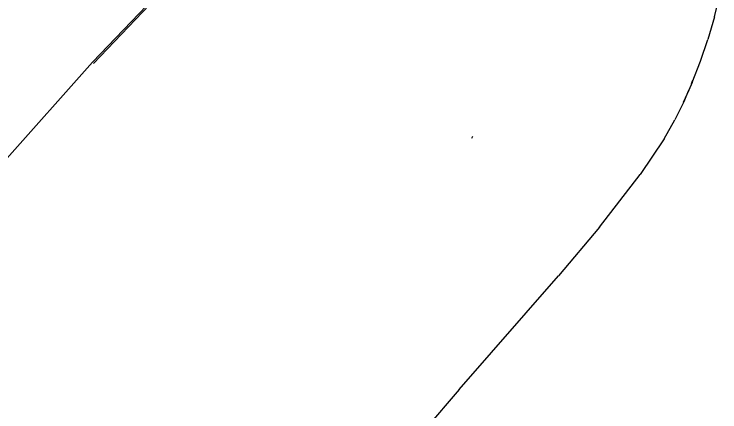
# Model space of a CAD drawing. Header units: millimetres. Extents: x -41292 to 298682, y -22072 to 33155.
# Drawn here: x 30873.8 to 31115.5, y -9714.4 to -9578.3 of the extents above; entities that cross this region are included whole.
import ezdxf

# ---------------------------------------------------------------- set-up
doc = ezdxf.new("R2010")
doc.units = ezdxf.units.MM

# ---------------------------------------------------------------- blocks, each defined once
blk = doc.blocks.new('rmfnasesx')
for p, q in [((58391.7, 5946.78), (58363.94, 5917.67)), ((58392.07, 5946.4), (58364.32, 5917.3)), ((58576.92, 5933.16), (58578.77, 5941.18)), ((58576.92, 5933.16), (58574.68, 5925.44)), ((58572.14, 5917.99), (58574.68, 5925.44)), ((58363.94, 5917.67), (58333.65, 5883.7)), ((58569.3, 5910.8), (58572.14, 5917.99)), ((58569.04, 5910.39), (58569.53, 5911.56)), ((58569.3, 5910.8), (58568.09, 5908.15)), ((58569.04, 5910.39), (58568.97, 5910.28)), ((58568.09, 5908.15), (58566.15, 5903.87)), ((58566.61, 5904.62), (58568.09, 5908.15)), ((58566.61, 5904.62), (58563.33, 5897.93)), ((58559.68, 5891.5), (58563.33, 5897.93)), ((58494.06, 5892.27), (58493.75, 5891.62)), ((58559.68, 5891.5), (58551.52, 5879.28)), ((58537.55, 5861.24), (58551.52, 5879.28)), ((58537.55, 5861.24), (58523.46, 5844.65)), ((58489.44, 5805.71), (58523.46, 5844.65)), ((58489.44, 5805.71), (58463.74, 5775.68))]:
    blk.add_line(p, q)

msp = doc.modelspace()

# ---------------------------------------------------------------- block references
msp.add_blockref('rmfnasesx', (-27463.27, -15512.43))

doc.saveas('drawing.dxf')
